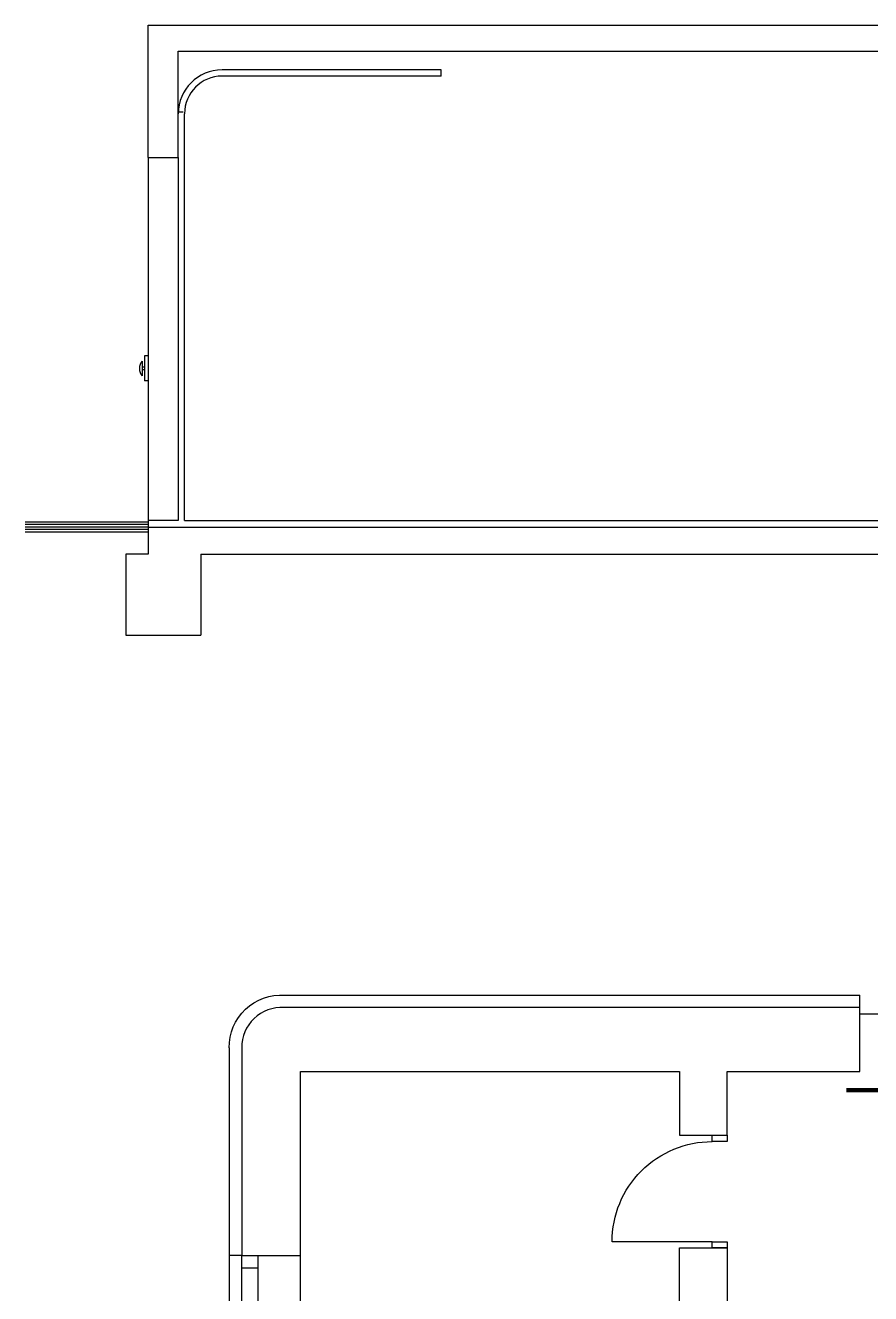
# Model space of a CAD drawing. Header units: millimetres. Extents: x -6354 to 26360, y -281 to 28373.
# Drawn here: x -6354 to 403, y 18241 to 28373 of the extents above; entities that cross this region are included whole.
import ezdxf

# ---------------------------------------------------------------- set-up
doc = ezdxf.new("R2010")
doc.units = ezdxf.units.MM
for name, color, linetype in [('door_dwgmodels.com', 250, 'Continuous'), ('eguipment', 250, 'Continuous'), ('wall', 5, 'Continuous'), ('Windows', 4, 'Continuous')]:
    doc.layers.add(name, color=color, linetype=linetype)

# ---------------------------------------------------------------- blocks, each defined once
blk = doc.blocks.new('*U79')
at = {"color": 0}
for p, q in [((0, 0), (1510, 0)), ((100, 0), (100, -130)), ((1410, 0), (1410, -130)), ((0, -130), (1510, -130))]:
    blk.add_line(p, q, dxfattribs=at)
blk = doc.blocks.new('*U51')
at = {"color": 0, "linetype": 'ByBlock', "ltscale": 10}
blk.add_lwpolyline([(-850, 0), (-850, 800, -0.414214), (-50, 0)], format="xyb", dxfattribs=at)
at = {"color": 0}
for points in [[(-900, 0), (-850, 0), (-850, -120), (-900, -120)], [(-50, 0), (0, 0), (0, -120), (-50, -120)]]:
    blk.add_lwpolyline(points, close=True, dxfattribs=at)

msp = doc.modelspace()

# ---------------------------------------------------------------- linework, layer by layer
at = {"layer": 'eguipment', "color": 18, "true_color": 0x000000}
for p, q in [((-5371, 28373), (12449, 28373)), ((-5371, 27317), (-5371, 28373)), ((-5131, 28167), (12449, 28167)), ((-5131, 27317), (-5131, 28167)), ((-3031, 28017), (-4781, 28017)), ((-3031, 27967), (-4781, 27967)), ((-3031, 27967), (-3031, 28017)), ((-5091, 27680), (-5131, 27680)), ((-5081, 24417), (-5081, 27667)), ((-5371, 27317), (-5131, 27317)), ((-5371, 27317), (-5371, 24417)), ((-5131, 27317), (-5131, 24417)), ((-5421, 25691), (-5421, 25572)), ((-5401, 25642), (-5421, 25642)), ((-5371, 25732), (-5401, 25732)), ((-5401, 25732), (-5401, 25532)), ((-5401, 25622), (-5421, 25622)), ((-5371, 25532), (-5401, 25532)), ((-5371, 24417), (-5371, 24147)), ((-5371, 24417), (-5371, 24357)), ((-5131, 24417), (-5371, 24417)), ((-5081, 24417), (12209, 24417)), ((-6354, 24407), (-5371, 24407)), ((-6354, 24387), (-5371, 24387)), ((-6354, 24367), (-5371, 24367)), ((-6354, 24347), (-5371, 24347)), ((-6354, 24327), (-5371, 24327)), ((2654, 24362), (-5371, 24362)), ((-5371, 24147), (-5551, 24147)), ((-5551, 24147), (-5551, 23502)), ((-4951, 24147), (-4951, 23502)), ((-4951, 24147), (2554, 24147)), ((-5551, 23502), (-4951, 23502))]:
    msp.add_line(p, q, dxfattribs=at)
for centre, radius, start, end in [((-4781, 27667), 350, 90, 180), ((-4781, 27667), 300, 90, 180), ((-5351, 25632), 91.5, 139.9155, 220.6013)]:
    msp.add_arc(centre, radius, start, end, dxfattribs=at)
at = {"layer": 'wall', "color": 5}
for p, q in [((-4280, 20626), (-2684, 20626)), ((-2684, 20626), (316, 20626)), ((316, 20526), (316, 20626)), ((-4724, 20204), (-4724, 18546)), ((-4624, 18546), (-4724, 18546)), ((-4624, 18546), (-4154, 18546))]:
    msp.add_line(p, q, dxfattribs=at)
at = {"layer": 'wall', "color": 18, "true_color": 0x000000}
msp.add_line((-4154, 17036), (-4154, 18546), dxfattribs=at)
at = {"layer": 'wall', "color": 5}
msp.add_lwpolyline([(-4724, 20204, -0.438469), (-4280, 20626, -0.438469)], format="xyb", dxfattribs=at)
at = {"layer": 'wall', "color": 18, "true_color": 0x000000}
msp.add_lwpolyline([(316, 20526), (-4287, 20526, 0.438469), (-4624, 20205), (-4624, 18546)], format="xyb", dxfattribs=at)
at = {"layer": 'wall', "color": 5}
for points in [[(-4154, 18546), (-4154, 20016), (-1124, 20016), (-1124, 19506), (-744, 19506), (-744, 20016), (316, 20016), (316, 20526)], [(-4624, 17036), (-4154, 17036), (-4154, 15656), (-1124, 15656), (-1124, 18606), (-744, 18606), (-744, 9851)]]:
    msp.add_lwpolyline(points, dxfattribs=at)
at = {"layer": 'wall', "color": 18, "true_color": 0x000000}
for points in [[(316, 20476), (3316, 20476)], [(-4724, 18546), (-4724, 17036)]]:
    msp.add_lwpolyline(points, dxfattribs=at)
at = {"layer": 'wall', "color": 18, "true_color": 0x000000, "const_width": 35}
msp.add_lwpolyline([(208, 19866), (3425, 19866)], dxfattribs=at)

# ---------------------------------------------------------------- block references
at = {"layer": 'door_dwgmodels.com', "rotation": 90}
msp.add_blockref('*U51', (-864, 19506), dxfattribs=at)
at = {"layer": 'Windows', "rotation": 90.00001006735744}
msp.add_blockref('*U79', (-4624, 17036), dxfattribs=at)

doc.saveas('drawing.dxf')
